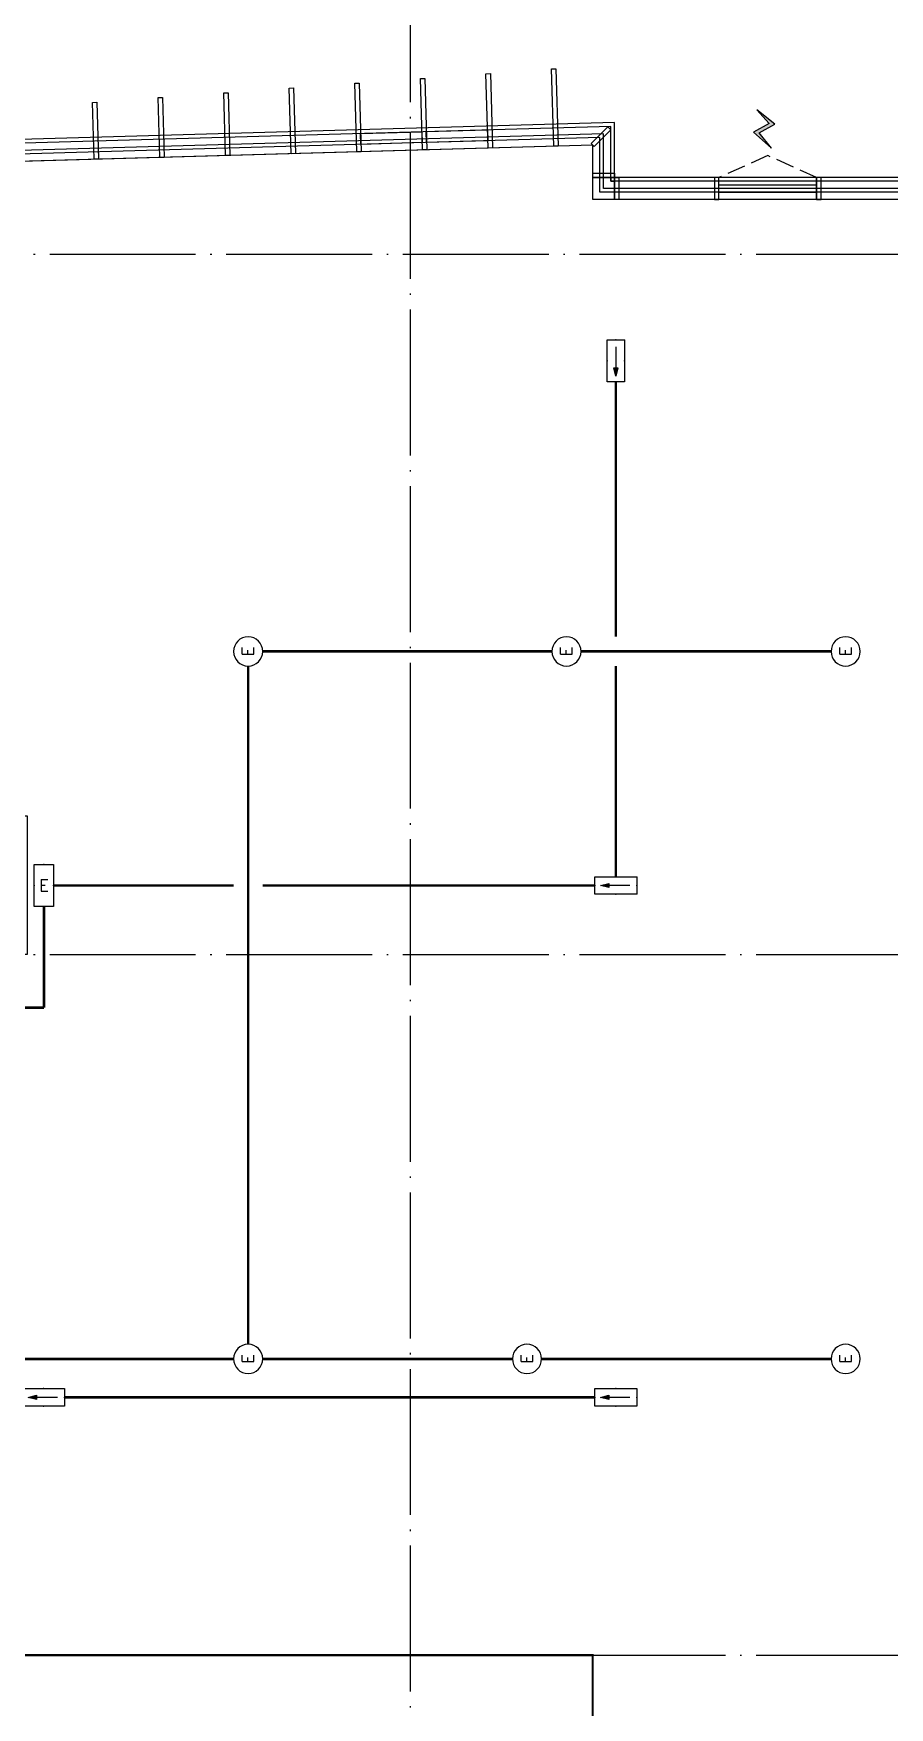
# Model space of a CAD drawing. Extents: x -2209072 to 495824, y -92434 to 572724.
# Drawn here: x 133878 to 145607, y 276504 to 299447 of the extents above; entities that cross this region are included whole.
import ezdxf
from ezdxf.enums import TextEntityAlignment as Align

# ---------------------------------------------------------------- set-up
doc = ezdxf.new("R2010")
doc.units = 0
doc.header["$LTSCALE"] = 1000
doc.header["$MEASUREMENT"] = 0
for name, pattern in [('6#7#幕墙$0$DASH', [0.35, 0.25, -0.1]), ('DASH', [0.35, 0.25, -0.1]), ('X-104 6#7#平面$0$DASH', [0.35, 0.25, -0.1]), ('X-104 6#7#平面$0$DOTE', [2.42, 2, -0.2, 0.02, -0.2])]:
    doc.linetypes.add(name, pattern=pattern)
doc.layers.get('0').update_dxf_attribs({"linetype": 'CONTINUOUS'})
for name, color, linetype in [('6#7#幕墙$0$04-电动窗', 1, 'CONTINUOUS'), ('6#7#幕墙$0$A-C_玻璃幕墙', 140, 'CONTINUOUS'), ('6#7#幕墙$0$A-C_窗', 140, 'CONTINUOUS'), ('6#7#幕墙$0$A-TECH_结构', 21, 'CONTINUOUS'), ('EQUIP-照明', 3, 'CONTINUOUS'), ('WIRE-应急', 2, 'DASH'), ('X-104 6#7#平面$0$A-SUR_看线', 231, 'CONTINUOUS'), ('X-104 6#7#平面$0$A-TECH_结构', 21, 'CONTINUOUS'), ('X-104 6#7#平面$0$A_AXIS-轴线', 36, 'X-104 6#7#平面$0$DOTE')]:
    doc.layers.add(name, color=color, linetype=linetype)
doc.layers.add('X-104 6#7#平面$0$000套内', color=226, linetype='CONTINUOUS', lineweight=30, plot=False)
doc.styles.add('_TEL_DIM', font='SIMPLEX', dxfattribs={"width": 0.8, "height": 3.5, "bigfont": 'HZTXT'})

# ---------------------------------------------------------------- blocks, each defined once
blk = doc.blocks.new('$equip$00001838')
blk.add_circle((0, 0), 0.5)
at = {"color": 7, "style": '_TEL_DIM'}
blk.add_attdef('$TEXT$', text='', height=0.4, dxfattribs=at).set_placement((0, 0), align=Align.MIDDLE_CENTER)
at = {"color": 7, "style": '_TEL_DIM', "flags": 1}
blk.add_attdef('A', text='', height=0.00002, dxfattribs=at).set_placement((0, 0), align=Align.MIDDLE_CENTER)
blk = doc.blocks.new('$equip_U$00000189(HT0843)')
at = {"color": 2}
for p, q in [((-0.72, 0.66), (-0.72, 0)), ((0.72, 0.66), (-0.72, 0.66)), ((0.72, 0), (0.72, 0.66)), ((-0.72, 0), (0.72, 0))]:
    blk.add_line(p, q, dxfattribs=at)
at = {"color": 2, "const_width": 0.0125}
for points in [[(0.72, 0.66), (0.72, 0.66), (-0.72, 0.66)], [(-0.72, 0.66), (-0.72, 0)], [(0.72, 0), (0.72, 0.66)], [(-0.72, 0), (0.72, 0)]]:
    blk.add_lwpolyline(points, dxfattribs=at)
at = {"color": 2}
blk.add_lwpolyline([(-0.72, 0.66), (-0.72, 0)], dxfattribs=at)
for p in [(0, 0.66), (-0.72, 0.33), (0, 0), (0.72, 0.33)]:
    blk.add_point(p)
at = {"color": 7, "style": '_TEL_DIM'}
blk.add_attdef('$TEXT$', text='', height=0.4, dxfattribs=at).set_placement((0, 0.33), align=Align.MIDDLE_CENTER)
at = {"color": 7, "style": '_TEL_DIM', "flags": 1}
blk.add_attdef('A', text='', height=0.000025, dxfattribs=at).set_placement((0, 0), align=Align.MIDDLE_CENTER)
blk = doc.blocks.new('$equip$00002540')
blk.add_hatch(color=256).paths.add_polyline_path([(0.24, 0.372), (0.24, 0.228), (0.528, 0.3)])
for p, q in [((-0.72, 0.6), (-0.72, 0)), ((0.72, 0.6), (-0.72, 0.6)), ((0.72, 0), (0.72, 0.6)), ((-0.72, 0), (0.72, 0)), ((0.24, 0.372), (0.24, 0.228)), ((0.528, 0.3), (0.24, 0.372)), ((0.24, 0.228), (0.528, 0.3))]:
    blk.add_line(p, q)
at = {"color": 7}
blk.add_line((-0.48, 0.3), (0.48, 0.3), dxfattribs=at)
at = {"const_width": 0.02}
blk.add_lwpolyline([(-0.72, 0.6), (-0.72, 0), (0.72, 0), (0.72, 0.6), (-0.72, 0.6), (-0.72, 0)], dxfattribs=at)
for p in [(0, 0.6), (-0.72, 0.3), (0, 0), (0.72, 0.3)]:
    blk.add_point(p)
at = {"color": 7, "style": '_TEL_DIM', "flags": 1}
blk.add_attdef('A', text='', height=0.00002, dxfattribs=at).set_placement((0, 0), align=Align.MIDDLE_CENTER)
blk = doc.blocks.new('X-104 6#7#平面$0$fdsgfh')
at = {"layer": 'X-104 6#7#平面$0$A-TECH_结构'}
blk.add_lwpolyline([(-32900, 80080), (-32900, 73050), (-35600, 73050), (-35600, 78950), (-35400, 78950), (-35400, 80181), (-53800, 80922), (-53800, 56750), (-41850, 56750), (-41850, 56750), (-5900, 56750), (-5900, 58050), (700, 58050), (700, 79350), (-5900, 79350), (-5900, 80095), (-21500, 79648), (-21500, 78950), (-21300, 78950), (-21300, 73250), (-24000, 73250), (-24000, 78950), (-23600, 78950), (-23600, 79706)], close=True, dxfattribs=at)
blk = doc.blocks.new('*U1303')
at = {"layer": 'X-104 6#7#平面$0$A_AXIS-轴线'}
blk.add_line((42000, 25700), (42000, -6500), dxfattribs=at)
for points in [[(-6500, 19200), (53815, 19200)], [(-6500, 9600), (53815, 9600)], [(-6500, 0), (53815, 0)]]:
    blk.add_lwpolyline(points, dxfattribs=at)
blk = doc.blocks.new('6#7#幕墙$0$$TCHSYS$WIN2D')
for p, q in [((-0.5, 0.5), (0.5, 0.5)), ((-0.5, 0.5), (-0.5, -0.5)), ((0.5, 0.5), (0.5, -0.5)), ((0.5, 0.167), (-0.5, 0.167)), ((0.5, -0.167), (-0.5, -0.167)), ((-0.5, -0.5), (0.5, -0.5))]:
    blk.add_line(p, q)
blk = doc.blocks.new('6#7#幕墙$0$开启扇')
at = {"layer": '6#7#幕墙$0$04-电动窗'}
h = blk.add_hatch(color=1, dxfattribs=at)
h.dxf.hatch_style = 1
h.paths.add_polyline_path([(822, 978), (651, 790), (867, 672), (619, 453), (788, 663), (571, 780)])
at = {"layer": '6#7#幕墙$0$04-电动窗', "color": 1}
blk.add_lwpolyline([(822, 978), (651, 790), (867, 672), (619, 453), (788, 663), (571, 780), (822, 978)], close=True, dxfattribs=at)
at = {"layer": '6#7#幕墙$0$A-C_窗', "linetype": '6#7#幕墙$0$DASH'}
blk.add_lwpolyline([(0, 50), (670, 350), (1340, 50)], dxfattribs=at)
at = {"layer": '6#7#幕墙$0$A-C_窗', "xscale": -1340, "yscale": 300, "zscale": 1340, "rotation": 180}
blk.add_blockref('6#7#幕墙$0$$TCHSYS$WIN2D', (670, -100), dxfattribs=at)
blk = doc.blocks.new('*U1672')
blk.add_lwpolyline([(-1360, 0), (-520, 0), (-520, -150), (-1360, -150)], close=True)
blk = doc.blocks.new('*U1586')
at = {"layer": '6#7#幕墙$0$A-C_玻璃幕墙', "rotation": 179.9999379632255}
for p in [(-1390, -75), (-490, -75)]:
    blk.add_blockref('*U1672', p, dxfattribs=at)
blk = doc.blocks.new('*U1587')
at = {"color": 0, "linetype": 'ByBlock', "lineweight": -2, "transparency": 16777216}
blk.add_blockref('*U1586', (0, 0), dxfattribs=at)
blk = doc.blocks.new('6#7#幕墙$0$hjsdlkjshdjkshdkjsd')
at = {"layer": '6#7#幕墙$0$A-C_玻璃幕墙'}
for points in [[(138281, 417784), (138341, 417786), (138368, 416846), (138308, 416844)], [(139179, 417850), (139239, 417851), (139267, 416872), (139207, 416870)], [(140078, 417915), (140138, 417917), (140167, 416898), (140107, 416896)], [(140976, 417981), (141036, 417983), (141067, 416923), (141007, 416921)], [(135585, 417587), (135645, 417589), (135669, 416769), (135609, 416767)], [(136484, 417653), (136544, 417654), (136568, 416795), (136508, 416793)], [(137382, 417718), (137442, 417720), (137468, 416820), (137408, 416819)], [(134687, 417521), (134747, 417523), (134769, 416743), (134709, 416742)]]:
    blk.add_lwpolyline(points, close=True, dxfattribs=at)
at = {"rotation": 1.634701643922054}
blk.add_blockref('*U1587', (139232, 417046), dxfattribs=at)
blk = doc.blocks.new('6#7#幕墙$0$ZHAUNJIAOBAOWEN')
at = {"layer": '6#7#幕墙$0$A-C_玻璃幕墙'}
for points in [[(51040, -1350), (51100, -1350), (51100, -1650), (51040, -1650)], [(51400, -1290), (51400, -1350), (51100, -1350), (51100, -1290)]]:
    blk.add_lwpolyline(points, close=True, dxfattribs=at)
at = {"layer": '6#7#幕墙$0$A-C_窗'}
for points in [[(51100, -1350), (51400, -1350), (51400, -1650), (51100, -1650)], [(51150, -1400), (51150, -1350), (51300, -1350), (51300, -1550), (51100, -1550), (51100, -1400)]]:
    blk.add_lwpolyline(points, close=True, dxfattribs=at)
blk = doc.blocks.new('6#7#幕墙$0$A$C1B0437AB')
at = {"layer": '6#7#幕墙$0$A-C_窗', "rotation": 180}
blk.add_blockref('6#7#幕墙$0$ZHAUNJIAOBAOWEN', (51100, -1350), dxfattribs=at)
blk = doc.blocks.new('6#7#幕墙')
at = {"layer": '6#7#幕墙$0$A-C_玻璃幕墙'}
for points in [[(93340, 299056), (93340, 274272), (141840, 274272), (141840, 275572), (148440, 275572), (148440, 297472), (141840, 297472), (141840, 298226), (125545, 297760)], [(93390, 299004), (93390, 274322), (141790, 274322), (141790, 275622), (148390, 275622), (148390, 297422), (141790, 297422), (141790, 298174), (125544, 297710)], [(93540, 298848), (93540, 274472), (141640, 274472), (141640, 275772), (148240, 275772), (148240, 297272), (141640, 297272), (141640, 298020), (125544, 297560)], [(141790, 298125), (141561, 297896), (141519, 297938), (141748, 298167)], [(143209, 297172), (143269, 297172), (143269, 297472), (143209, 297472)], [(144609, 297172), (144669, 297172), (144669, 297472), (144609, 297472)]]:
    blk.add_lwpolyline(points, close=True, dxfattribs=at)
at = {"layer": '6#7#幕墙$0$A-TECH_结构'}
blk.add_lwpolyline([(93640, 298744), (93640, 274572), (141540, 274572), (141540, 275872), (148140, 275872), (148140, 297172), (141540, 297172), (141540, 297917), (125543, 297461), (93640, 298744)], dxfattribs=at)
at = {"layer": '6#7#幕墙$0$A-C_玻璃幕墙', "xscale": -1, "rotation": 359.9981428959288}
blk.add_blockref('6#7#幕墙$0$开启扇', (144609, 297422), dxfattribs=at)
at = {"layer": '6#7#幕墙$0$A-C_窗'}
blk.add_blockref('6#7#幕墙$0$hjsdlkjshdjkshdkjsd', (0, -119020), dxfattribs=at)
at = {"layer": '6#7#幕墙$0$A-C_窗', "rotation": 90.00007811952572}
blk.add_blockref('6#7#幕墙$0$A$C1B0437AB', (141840, 297472), dxfattribs=at)
blk = doc.blocks.new('X-104 6#7#平面')
at = {"layer": 'X-104 6#7#平面$0$000套内'}
blk.add_lwpolyline([(133690, 297843), (133690, 288723), (133790, 288723), (133790, 286823), (127815, 286823), (127815, 286323), (125915, 286323), (125915, 286823), (118440, 286823), (118440, 274423), (141690, 274423), (141690, 275723), (148290, 275723), (148290, 297323), (141690, 297323), (141690, 298071), (133690, 297843)], dxfattribs=at)
at = {"layer": 'X-104 6#7#平面$0$A-SUR_看线', "linetype": 'X-104 6#7#平面$0$DASH', "ltscale": 2, "const_width": 30}
blk.add_lwpolyline([(141540, 275873), (141540, 277223), (130640, 277223), (130640, 286223)], dxfattribs=at)
for name, p in [('6#7#幕墙', (0, 0)), ('*U1303', (97040, 277223))]:
    blk.add_blockref(name, p)
at = {"layer": 'X-104 6#7#平面$0$A-TECH_结构'}
blk.add_blockref('X-104 6#7#平面$0$fdsgfh', (147440, 217823), dxfattribs=at)

msp = doc.modelspace()

# ---------------------------------------------------------------- linework, layer by layer
at = {"layer": 'WIRE-应急', "linetype": 'DASH', "const_width": 35}
for points in [[(141858, 294673), (141858, 291178)], [(140981, 290978), (137019, 290978)], [(144806, 290978), (141381, 290978)], [(136819, 281482), (136819, 290778)], [(141858, 290778), (141858, 287890)], [(136619, 287770), (134153, 287770)], [(141570, 287770), (137019, 287770)], [(134021, 287482), (134021, 286095)], [(127185, 286095), (134021, 286095)], [(136619, 281282), (133194, 281282)], [(140440, 281282), (137019, 281282)], [(144806, 281282), (140840, 281282)], [(141570, 280755), (134305, 280755)]]:
    msp.add_lwpolyline(points, dxfattribs=at)

# ---------------------------------------------------------------- block references
msp.add_blockref('X-104 6#7#平面', (0, 0))
at = {"layer": 'EQUIP-照明', "xscale": -400, "yscale": 400, "zscale": 400, "rotation": 90}
msp.add_blockref('$equip$00002540', (141978, 294961), dxfattribs=at)
at = {"layer": 'EQUIP-照明'}
ref = msp.add_blockref('$equip$00001838', (136819, 290978), dxfattribs=dict(at, xscale=-400, yscale=400, zscale=400, rotation=270))
ref.add_attrib('$TEXT$', 'E', dxfattribs={"layer": '0', "color": 7, "height": 160, "rotation": 90, "style": '_TEL_DIM'}).set_placement((136819, 290978), align=Align.MIDDLE_CENTER)
ref = msp.add_blockref('$equip$00001838', (141181, 290978), dxfattribs=dict(at, xscale=-400, yscale=400, zscale=400, rotation=270))
ref.add_attrib('$TEXT$', 'E', dxfattribs={"layer": '0', "color": 7, "height": 160, "rotation": 90, "style": '_TEL_DIM'}).set_placement((141181, 290978), align=Align.MIDDLE_CENTER)
ref = msp.add_blockref('$equip$00001838', (145006, 290978), dxfattribs=dict(at, xscale=-400, yscale=400, zscale=400, rotation=270))
ref.add_attrib('$TEXT$', 'E', dxfattribs={"layer": '0', "color": 7, "height": 160, "rotation": 90, "style": '_TEL_DIM'}).set_placement((145006, 290978), align=Align.MIDDLE_CENTER)
ref = msp.add_blockref('$equip_U$00000189(HT0843)', (133889, 287770), dxfattribs=dict(at, xscale=-400, yscale=400, zscale=400, rotation=270))
ref.add_attrib('$TEXT$', 'E', dxfattribs={"layer": '0', "color": 7, "height": 160, "style": '_TEL_DIM'}).set_placement((134021, 287770), align=Align.MIDDLE_CENTER)
at = {"layer": 'EQUIP-照明', "xscale": -400, "yscale": 400, "zscale": 400}
for p in [(141858, 287650), (134017, 280635), (141858, 280635)]:
    msp.add_blockref('$equip$00002540', p, dxfattribs=at)
at = {"layer": 'EQUIP-照明'}
ref = msp.add_blockref('$equip$00001838', (136819, 281282), dxfattribs=dict(at, xscale=-400, yscale=400, zscale=400, rotation=270))
ref.add_attrib('$TEXT$', 'E', dxfattribs={"layer": '0', "color": 7, "height": 160, "rotation": 90, "style": '_TEL_DIM'}).set_placement((136819, 281282), align=Align.MIDDLE_CENTER)
ref = msp.add_blockref('$equip$00001838', (140640, 281282), dxfattribs=dict(at, xscale=-400, yscale=400, zscale=400, rotation=270))
ref.add_attrib('$TEXT$', 'E', dxfattribs={"layer": '0', "color": 7, "height": 160, "rotation": 90, "style": '_TEL_DIM'}).set_placement((140640, 281282), align=Align.MIDDLE_CENTER)
ref = msp.add_blockref('$equip$00001838', (145006, 281282), dxfattribs=dict(at, xscale=-400, yscale=400, zscale=400, rotation=270))
ref.add_attrib('$TEXT$', 'E', dxfattribs={"layer": '0', "color": 7, "height": 160, "rotation": 90, "style": '_TEL_DIM'}).set_placement((145006, 281282), align=Align.MIDDLE_CENTER)

doc.saveas('drawing.dxf')
